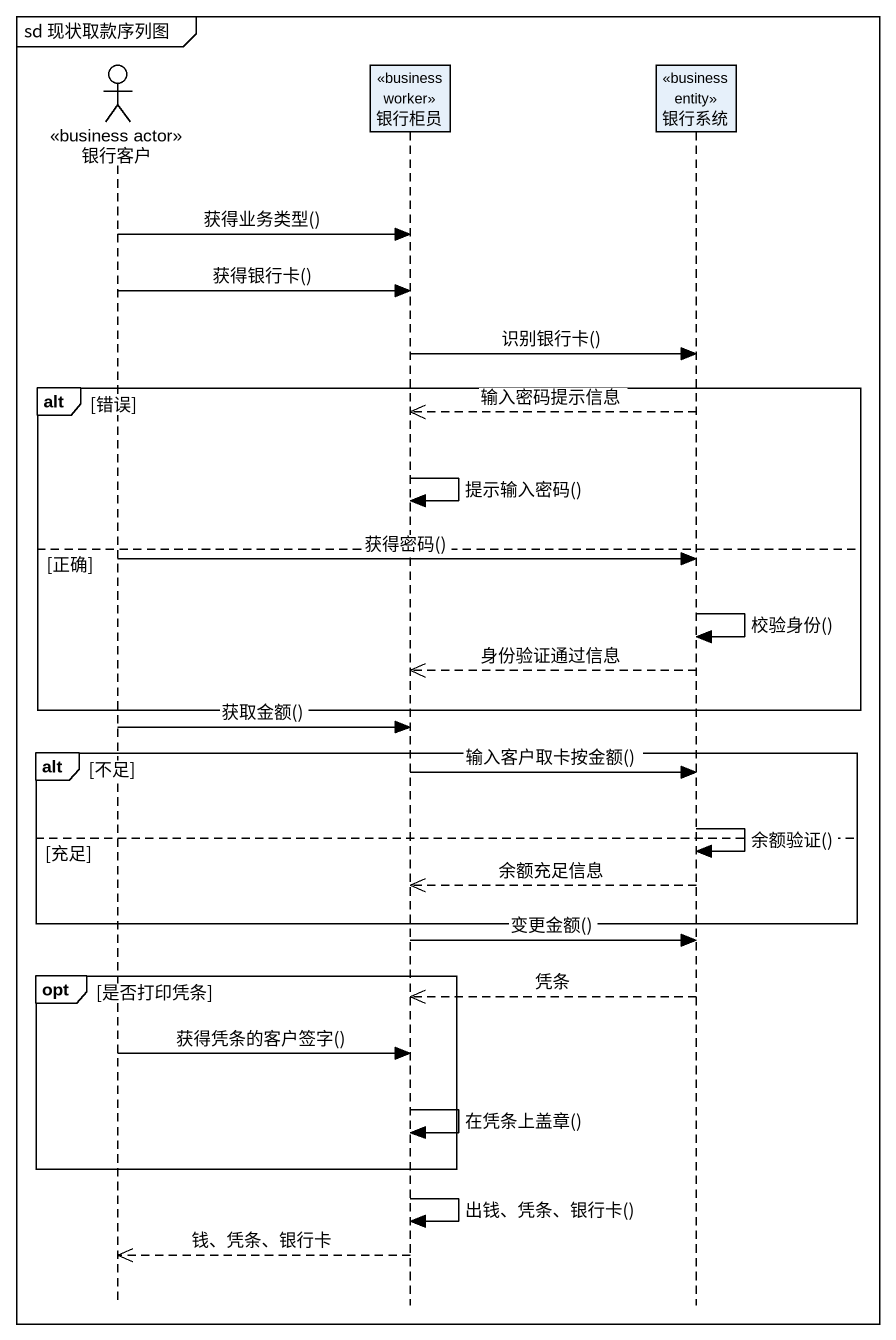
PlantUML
@startuml
mainframe sd 现状取款序列图
hide footbox
actor 银行客户 <<business actor>>
participant 银行柜员 <<business worker>>
participant 银行系统 <<business entity>>

银行客户 -> 银行柜员 : 获得业务类型()
银行客户 -> 银行柜员 : 获得银行卡()
银行柜员 -> 银行系统 : 识别银行卡()
alt 错误
  银行系统 -->> 银行柜员 : 输入密码提示信息
  银行柜员 -> 银行柜员 : 提示输入密码()
else 正确
  银行客户 -> 银行系统 : 获得密码()
  银行系统 -> 银行系统 : 校验身份()
  银行系统 -->> 银行柜员 : 身份验证通过信息
end
银行客户 -> 银行柜员 : 获取金额()
alt 不足
  银行柜员 -> 银行系统 : 输入客户取卡按金额()
  银行系统 -> 银行系统 : 余额验证()
else 充足
  银行系统 -->> 银行柜员 : 余额充足信息
end
银行柜员 -> 银行系统 : 变更金额()
opt 是否打印凭条
  银行系统 -->> 银行柜员 : 凭条
  银行客户 -> 银行柜员 : 获得凭条的客户签字()
  银行柜员 -> 银行柜员 : 在凭条上盖章()
end
银行柜员 -> 银行柜员 : 出钱、凭条、银行卡()
银行柜员 -->> 银行客户 : 钱、凭条、银行卡
@enduml
